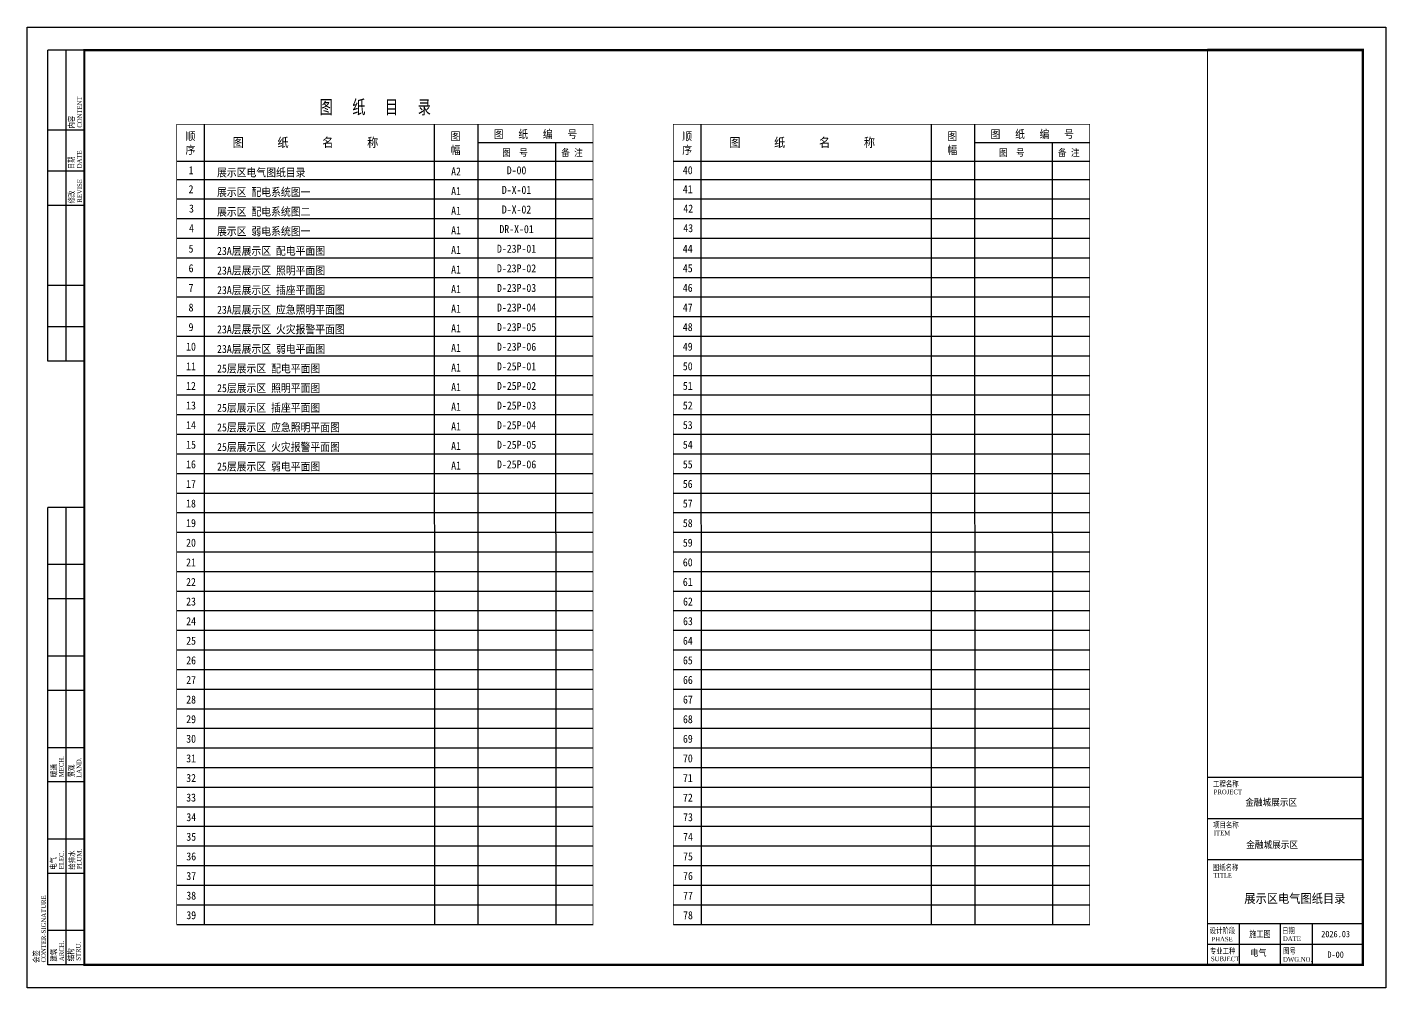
# Model space of a CAD drawing. Extents: x -284868 to 304789, y -137694 to 137894.
# Drawn here: x -284868 to -225468, y 95894 to 137894 of the extents above; entities that cross this region are included whole.
import ezdxf
from ezdxf.enums import TextEntityAlignment as Align

# ---------------------------------------------------------------- set-up
doc = ezdxf.new("R2010")
doc.units = 0
doc.layers.get('0').update_dxf_attribs({"linetype": 'CONTINUOUS'})
doc.layers.add('PUB_TEXT', color=7, linetype='CONTINUOUS')
doc.layers.add('PUB_TITLE', color=4, linetype='CONTINUOUS')
doc.styles.add('STYLE1', font='', dxfattribs={"width": 0.8})
doc.styles.add('TITLE_En', font='Times New Roman.ttf', dxfattribs={"width": 0.8})
doc.styles.get('STYLE1').set_extended_font_data('SimSun')

# ---------------------------------------------------------------- blocks, each defined once
blk = doc.blocks.new('A$C49232577')
at = {"layer": 'PUB_TITLE', "color": 0}
for p, q in [((-1600, -6800), (-1600, 0)), ((0, 0), (-1600, 0)), ((-800, -6800), (-800, 0)), ((0, -3500), (-1600, -3500)), ((0, -5300), (-1600, -5300)), ((0, -6800), (-1600, -6800))]:
    blk.add_line(p, q, dxfattribs=at)
at = {"layer": 'PUB_TITLE', "color": 0, "style": 'TITLE_En', "width": 0.8}
for s, height, p in [('CONTENT', 200, (-209, -3397)), ('内容', 250, (-557, -3433)), ('日期', 250, (-574, -5211)), ('DATE', 200, (-219, -5171)), ('REVISE', 200, (-209, -6670)), ('修改', 250, (-557, -6705))]:
    blk.add_text(s, height=height, rotation=90, dxfattribs=at).set_placement(p, align=Align.MIDDLE_LEFT)
blk = doc.blocks.new('A$C44BA54D4')
at = {"layer": 'PUB_TITLE', "color": 0}
for p, q in [((-1600, -13600), (-1600, -6800)), ((0, -6800), (-1600, -6800)), ((-800, -13600), (-800, -6800)), ((0, -10300), (-1600, -10300)), ((0, -12100), (-1600, -12100)), ((0, -13600), (-1600, -13600))]:
    blk.add_line(p, q, dxfattribs=at)
at = {"layer": 'PUB_TEXT', "ltscale": 20}
blk.add_blockref('A$C49232577', (0, 0), dxfattribs=at)
blk = doc.blocks.new('a2')
at = {"layer": 'PUB_TITLE', "color": 7, "ltscale": 20}
blk.add_lwpolyline([(-59400, 0), (-59400, 42000), (0, 42000), (0, 0)], close=True, dxfattribs=at)
at = {"layer": 'PUB_TITLE', "ltscale": 20, "const_width": 100}
blk.add_lwpolyline([(-56900, 1000), (-1000, 1000), (-1000, 41000), (-56900, 41000)], close=True, dxfattribs=at)

msp = doc.modelspace()

# ---------------------------------------------------------------- linework, layer by layer
at = {"layer": 'PUB_TEXT', "color": 3}
for p, q in [((-277129, 133637), (-277124, 98670)), ((-267068, 133637), (-267063, 98670)), ((-265163, 133637), (-265158, 98670)), ((-255412, 133637), (-255407, 98670)), ((-245350, 133637), (-245345, 98670)), ((-243446, 133637), (-243441, 98670)), ((-260134, 132841), (-265163, 132841)), ((-261767, 132841), (-261762, 98670)), ((-238417, 132841), (-243446, 132841)), ((-240050, 132841), (-240045, 98670)), ((-278335, 132041), (-260139, 132041)), ((-256618, 132041), (-238422, 132041)), ((-278335, 131241), (-260139, 131241)), ((-256618, 131241), (-238422, 131241)), ((-278335, 130384), (-260139, 130384)), ((-256618, 130384), (-238422, 130384)), ((-278335, 129527), (-260139, 129527)), ((-256618, 129527), (-238422, 129527)), ((-278335, 128670), (-260139, 128670)), ((-256618, 128670), (-238422, 128670)), ((-278335, 127813), (-260139, 127813)), ((-256618, 127813), (-238422, 127813)), ((-278335, 126956), (-260139, 126956)), ((-256618, 126956), (-238422, 126956)), ((-278335, 126098), (-260139, 126098)), ((-256618, 126098), (-238422, 126098)), ((-278335, 125241), (-260139, 125241)), ((-256618, 125241), (-238422, 125241)), ((-278335, 124384), (-260139, 124384)), ((-256618, 124384), (-238422, 124384)), ((-278335, 123527), (-260139, 123527)), ((-256618, 123527), (-238422, 123527)), ((-278335, 122670), (-260139, 122670)), ((-256618, 122670), (-238422, 122670)), ((-278335, 121813), (-260139, 121813)), ((-256618, 121813), (-238422, 121813)), ((-278335, 120956), (-260139, 120956)), ((-256618, 120956), (-238422, 120956)), ((-278335, 120098), (-260139, 120098)), ((-256618, 120098), (-238422, 120098)), ((-278335, 119241), (-260139, 119241)), ((-256618, 119241), (-238422, 119241)), ((-278335, 118384), (-260139, 118384)), ((-256618, 118384), (-238422, 118384)), ((-278335, 117527), (-260139, 117527)), ((-256618, 117527), (-238422, 117527)), ((-278335, 116670), (-260139, 116670)), ((-256618, 116670), (-238422, 116670)), ((-278335, 115813), (-260139, 115813)), ((-256618, 115813), (-238422, 115813)), ((-278335, 114956), (-260139, 114956)), ((-256618, 114956), (-238422, 114956)), ((-278335, 114098), (-260139, 114098)), ((-256618, 114098), (-238422, 114098)), ((-278335, 113241), (-260139, 113241)), ((-256618, 113241), (-238422, 113241)), ((-278335, 112384), (-260139, 112384)), ((-256610, 112384), (-238414, 112384)), ((-278330, 111527), (-260134, 111527)), ((-256613, 111527), (-238417, 111527)), ((-278330, 110670), (-260134, 110670)), ((-256613, 110670), (-238417, 110670)), ((-278330, 109813), (-260134, 109813)), ((-256613, 109813), (-238417, 109813)), ((-278330, 108956), (-260134, 108956)), ((-256613, 108956), (-238417, 108956)), ((-278330, 108098), (-260134, 108098)), ((-256613, 108098), (-238417, 108098)), ((-278330, 107241), (-260134, 107241)), ((-256613, 107241), (-238417, 107241)), ((-278330, 106384), (-260134, 106384)), ((-256613, 106384), (-238417, 106384)), ((-278330, 105527), (-260134, 105527)), ((-256613, 105527), (-238417, 105527)), ((-278330, 104670), (-260134, 104670)), ((-256613, 104670), (-238417, 104670)), ((-278330, 103813), (-260134, 103813)), ((-256613, 103813), (-238417, 103813)), ((-278325, 102956), (-260129, 102956)), ((-256608, 102956), (-238412, 102956)), ((-278325, 102098), (-260129, 102098)), ((-256608, 102098), (-238412, 102098)), ((-278325, 101241), (-260129, 101241)), ((-256608, 101241), (-238412, 101241)), ((-278325, 100384), (-260129, 100384)), ((-256608, 100384), (-238412, 100384)), ((-278325, 99527), (-260129, 99527)), ((-256608, 99527), (-238412, 99527)), ((-278325, 98670), (-260129, 98670)), ((-278325, 98670), (-260129, 98670)), ((-256608, 98670), (-238412, 98670))]:
    msp.add_line(p, q, dxfattribs=at)
at = {"layer": 'PUB_TEXT', "color": 3, "const_width": 30}
for points in [[(-260134, 133642), (-278335, 133642), (-278330, 98670), (-260129, 98670)], [(-238417, 133642), (-256618, 133642), (-256613, 98670), (-238412, 98670)]]:
    msp.add_lwpolyline(points, close=True, dxfattribs=at)
at = {"layer": 'PUB_TITLE', "color": 0}
for p, q in [((-283968, 123294), (-283968, 130094)), ((-282368, 130094), (-283968, 130094)), ((-283168, 123294), (-283168, 130094)), ((-282368, 126594), (-283968, 126594)), ((-282368, 124794), (-283968, 124794)), ((-282368, 123294), (-283968, 123294)), ((-233268, 105102), (-226468, 105102)), ((-233268, 103302), (-226468, 103302)), ((-233268, 101502), (-226468, 101502)), ((-233268, 98702), (-226468, 98702)), ((-233268, 97802), (-226468, 97802))]:
    msp.add_line(p, q, dxfattribs=at)
at = {"layer": 'PUB_TITLE', "color": 0, "ltscale": 20}
for p, q in [((-283968, 96894), (-283968, 116895)), ((-282391, 116895), (-283968, 116895)), ((-283168, 96894), (-283168, 116895)), ((-282368, 114395), (-283968, 114395)), ((-282391, 112895), (-283968, 112895)), ((-282391, 112895), (-283968, 112895)), ((-282368, 112895), (-283968, 112895)), ((-282368, 110395), (-283968, 110395)), ((-282391, 108895), (-283991, 108895)), ((-282368, 108895), (-283968, 108895)), ((-282368, 106394), (-283968, 106394)), ((-282368, 104894), (-283968, 104894)), ((-282368, 102394), (-283968, 102394)), ((-282368, 100894), (-283968, 100894)), ((-231868, 96902), (-231868, 98702)), ((-230068, 96902), (-230068, 98702)), ((-228668, 96902), (-228668, 98702)), ((-282368, 98394), (-283968, 98394)), ((-283168, 96894), (-283968, 96894)), ((-282368, 96894), (-283168, 96894))]:
    msp.add_line(p, q, dxfattribs=at)
at = {"layer": 'PUB_TITLE', "color": 7, "ltscale": 20}
msp.add_lwpolyline([(-284868, 95894), (-284868, 137894), (-225468, 137894), (-225468, 95894)], close=True, dxfattribs=at)
at = {"layer": 'PUB_TITLE', "ltscale": 20, "const_width": 100}
msp.add_lwpolyline([(-282368, 96894), (-226468, 96894), (-226468, 136894), (-282368, 136894)], close=True, dxfattribs=at)
msp.add_lwpolyline([(-233268, 96902), (-226468, 96902), (-226468, 136902), (-233268, 136902)], dxfattribs=at)
at = {"layer": 'PUB_TITLE', "color": 6, "ltscale": 20, "const_width": 50}
msp.add_lwpolyline([(-233268, 96902), (-233268, 136902)], dxfattribs=at)

# ---------------------------------------------------------------- block references
msp.add_blockref('a2', (-225468, 95894))
at = {"layer": 'PUB_TEXT', "ltscale": 20}
for name in ['A$C49232577', 'A$C44BA54D4']:
    msp.add_blockref(name, (-282368, 136894), dxfattribs=at)

# ---------------------------------------------------------------- texts
at = {"layer": 'PUB_TEXT', "color": 3, "style": 'STYLE1'}
for s, height, width, p in [('图   纸   目   录      ', 600, 0.7, (-272081, 134102)), ('顺', 350, 0.9, (-277945, 132951)), ('图      纸      名      称      ', 400, 0.9, (-275888, 132655)), ('图', 350, 0.9, (-266355, 132951)), ('图   纸   编   号', 350, 0.9, (-264467, 133041)), ('顺', 350, 0.9, (-256228, 132951)), ('图      纸      名      称      ', 400, 0.9, (-254171, 132655)), ('图', 350, 0.9, (-244638, 132951)), ('图   纸   编   号', 350, 0.9, (-242750, 133041)), ('序', 350, 0.9, (-277945, 132348)), ('幅', 350, 0.9, (-266355, 132348)), ('  图  号', 300, 0.9, (-264468, 132259)), ('备 注', 300, 0.9, (-261517, 132259)), ('序', 350, 0.9, (-256228, 132348)), ('幅', 350, 0.9, (-244638, 132348)), ('  图  号', 300, 0.9, (-242751, 132259)), ('备 注', 300, 0.9, (-239800, 132259)), ('金融城展示区', 300, 0.9, (-231614, 103856)), ('金融城展示区', 300, 0.9, (-231571, 102002)), ('展示区电气图纸目录', 400, 0.9, (-231656, 99602)), ('施工图', 280, 0.8, (-231441, 98107)), ('电气', 280, 0.9, (-231390, 97286))]:
    msp.add_text(s, height=height, dxfattribs=dict(at, width=width)).set_placement(p)
at = {"layer": 'PUB_TEXT', "color": 7, "style": 'STYLE1', "width": 0.9}
for s, p in [('1', (-277705, 131638)), ('A2', (-266118, 131585)), ('40', (-255988, 131638)), ('2', (-277705, 130811)), ('A1', (-266118, 130728)), ('41', (-255988, 130811)), ('3', (-277685, 129962)), ('42', (-255968, 129962)), ('A1', (-266118, 129871)), ('4', (-277685, 129105)), ('A1', (-266118, 129014)), ('43', (-255968, 129105)), ('5', (-277705, 128210)), ('A1', (-266118, 128156)), ('44', (-255988, 128210)), ('6', (-277705, 127353)), ('A1', (-266118, 127299)), ('45', (-255988, 127353)), ('7', (-277705, 126496)), ('A1', (-266118, 126442)), ('46', (-255988, 126496)), ('8', (-277705, 125638)), ('A1', (-266118, 125585)), ('47', (-255988, 125638)), ('9', (-277705, 124781)), ('A1', (-266118, 124728)), ('48', (-255988, 124781)), ('10', (-277705, 123924)), ('A1', (-266118, 123871)), ('49', (-255988, 123924)), ('11', (-277705, 123067)), ('A1', (-266117, 123014)), ('50', (-255988, 123067)), ('12', (-277705, 122210)), ('51', (-255988, 122210)), ('A1', (-266117, 122156)), ('13', (-277705, 121353)), ('A1', (-266117, 121299)), ('52', (-255988, 121353)), ('14', (-277705, 120496)), ('A1', (-266117, 120442)), ('53', (-255988, 120496)), ('15', (-277705, 119638)), ('A1', (-266117, 119585)), ('54', (-255988, 119638)), ('16', (-277705, 118781)), ('A1', (-266117, 118728)), ('55', (-255988, 118781)), ('17', (-277705, 117924)), ('56', (-255988, 117924)), ('18', (-277705, 117067)), ('57', (-255988, 117067)), ('19', (-277705, 116210)), ('58', (-255988, 116210)), ('20', (-277705, 115353)), ('59', (-255988, 115353)), ('21', (-277705, 114496)), ('60', (-255988, 114496)), ('22', (-277705, 113638)), ('61', (-255988, 113638)), ('23', (-277705, 112781)), ('62', (-255980, 112781)), ('24', (-277701, 111924)), ('63', (-255980, 111924)), ('25', (-277701, 111067)), ('64', (-255983, 111067)), ('26', (-277701, 110210)), ('65', (-255983, 110210)), ('27', (-277701, 109353)), ('66', (-255983, 109353)), ('28', (-277701, 108496)), ('67', (-255983, 108496)), ('29', (-277701, 107638)), ('68', (-255983, 107638)), ('30', (-277701, 106781)), ('69', (-255983, 106781)), ('31', (-277701, 105924)), ('70', (-255983, 105924)), ('32', (-277701, 105067)), ('71', (-255983, 105067)), ('33', (-277701, 104210)), ('72', (-255983, 104210)), ('34', (-277696, 103353)), ('73', (-255978, 103353)), ('35', (-277696, 102496)), ('74', (-255978, 102496)), ('36', (-277696, 101638)), ('75', (-255978, 101638)), ('37', (-277696, 100781)), ('76', (-255978, 100781)), ('38', (-277696, 99924)), ('77', (-255978, 99924)), ('39', (-277696, 99067)), ('78', (-255978, 99067))]:
    msp.add_text(s, height=350, dxfattribs=at).set_placement(p, align=Align.MIDDLE)
for s, p in [('展示区电气图纸目录', (-276567, 131365)), ('展示区 配电系统图一', (-276567, 130508)), ('展示区 配电系统图二', (-276567, 129651)), ('展示区 弱电系统图一', (-276567, 128794)), ('23A层展示区 配电平面图', (-276567, 127937)), ('23A层展示区 照明平面图', (-276567, 127080)), ('23A层展示区 插座平面图', (-276567, 126223)), ('23A层展示区 应急照明平面图', (-276567, 125365)), ('23A层展示区 火灾报警平面图', (-276567, 124508)), ('23A层展示区 弱电平面图', (-276567, 123651)), ('25层展示区 配电平面图', (-276566, 122794)), ('25层展示区 照明平面图', (-276566, 121937)), ('25层展示区 插座平面图', (-276566, 121080)), ('25层展示区 应急照明平面图', (-276566, 120223)), ('25层展示区 火灾报警平面图', (-276566, 119365)), ('25层展示区 弱电平面图', (-276566, 118508))]:
    msp.add_text(s, height=350, dxfattribs=at).set_placement(p)
for s, p in [('D-00', (-263472, 131462)), ('D-X-01', (-263472, 130605)), ('D-X-02', (-263472, 129748)), ('DR-X-01', (-263472, 128891)), ('D-23P-01', (-263472, 128034)), ('D-23P-02', (-263472, 127176)), ('D-23P-03', (-263471, 126319)), ('D-23P-04', (-263471, 125462)), ('D-23P-05', (-263471, 124605)), ('D-23P-06', (-263471, 123748)), ('D-25P-01', (-263471, 122891)), ('D-25P-02', (-263471, 122034)), ('D-25P-03', (-263471, 121176)), ('D-25P-04', (-263471, 120319)), ('D-25P-05', (-263470, 119462)), ('D-25P-06', (-263470, 118605))]:
    msp.add_text(s, height=350, dxfattribs=at).set_placement(p, align=Align.CENTER)
at = {"layer": 'PUB_TEXT', "color": 3, "style": 'STYLE1', "width": 0.9}
for s, p in [('2026.03', (-227663, 98245)), ('D-00', (-227663, 97345))]:
    msp.add_text(s, height=280, dxfattribs=at).set_placement(p, align=Align.MIDDLE)
at = {"layer": 'PUB_TITLE', "color": 0, "style": 'TITLE_En', "width": 0.8}
for s, height, p in [('MECH.', 200, (-283376, 105102)), ('LAND.', 200, (-282606, 105074)), ('暖通', 250, (-283705, 105112)), ('景观', 250, (-282935, 105096)), ('电气', 250, (-283727, 101057)), ('ELEC.', 200, (-283371, 101077)), ('给排水', 250, (-282911, 101060)), ('PLUM.', 200, (-282589, 101080)), ('CONTER-SIGNATURE', 200, (-284152, 97003)), ('会签', 250, (-284471, 96983)), ('建筑', 250, (-283703, 97044)), ('ARCH.', 200, (-283364, 97064)), ('结构', 250, (-282964, 97059)), ('STRU.', 200, (-282631, 97079))]:
    msp.add_text(s, height=height, rotation=90, dxfattribs=at).set_placement(p, align=Align.MIDDLE_LEFT)
for s, height, p in [('工程名称', 250, (-233022, 104812)), ('PROJECT', 200, (-232992, 104460)), ('项目名称', 250, (-233019, 103017)), ('ITEM', 200, (-232989, 102666)), ('图纸名称', 250, (-233034, 101159)), ('TITLE', 200, (-233003, 100810)), ('PHASE', 200, (-233090, 98023)), ('DATE', 200, (-229964, 98042)), ('日期', 250, (-230004, 98398)), ('SUBJECT', 200, (-233114, 97160)), ('DWG.NO.', 200, (-229961, 97135))]:
    msp.add_text(s, height=height, dxfattribs=at).set_placement(p, align=Align.MIDDLE_LEFT)
for s, p in [('设计阶段', (-233171, 98275)), ('专业工种', (-233160, 97379))]:
    msp.add_text(s, height=250, dxfattribs=at).set_placement(p)
msp.add_text('图号', height=250, dxfattribs=at).set_placement((-229681, 97507), align=Align.MIDDLE_CENTER)

doc.saveas('drawing.dxf')
